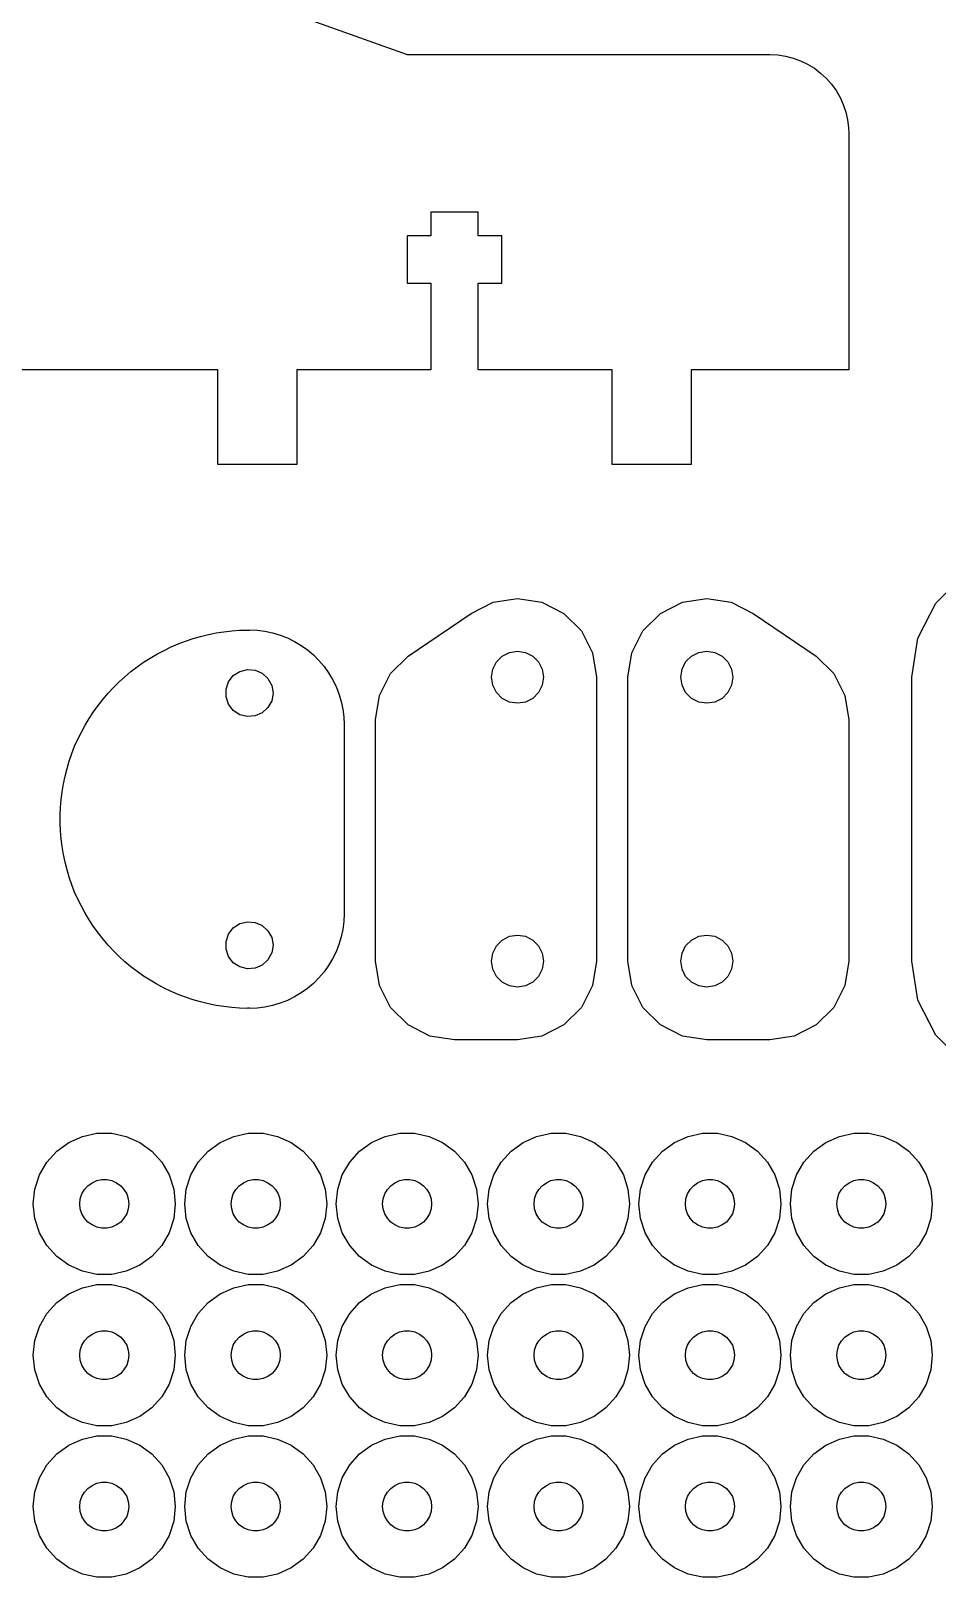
# Model space of a CAD drawing. Extents: x 3 to 1396, y 3 to 487.
# Drawn here: x 1242.1 to 1299.6, y 121.9 to 220 of the extents above; entities that cross this region are included whole.
import ezdxf

# ---------------------------------------------------------------- set-up
doc = ezdxf.new("R2010")
doc.units = 0
doc.layers.add('Layer_1', color=7, linetype='CONTINUOUS')

msp = doc.modelspace()

# ---------------------------------------------------------------- linework, layer by layer
at = {"layer": 'Layer_1', "color": 7}
for points in [[(1206.962082, 239.530529), (1265.962077, 218.459527), (1288.962088, 218.459527), (1289.462073, 218.434522), (1289.952095, 218.360529), (1290.43207, 218.237528), (1290.902083, 218.066527), (1291.352087, 217.850528), (1291.78208, 217.590528), (1292.172083, 217.289527), (1292.542077, 216.950527), (1292.872079, 216.576529), (1293.162091, 216.172528), (1293.412083, 215.740528), (1293.612094, 215.286528), (1293.772086, 214.813529), (1293.882096, 214.327528), (1293.952087, 213.833527), (1293.961965, 213.459528)], [(1293.962078, 213.459528), (1293.962078, 213.459528), (1293.962078, 198.459536), (1283.96207, 198.459536), (1283.96207, 192.45952), (1278.96208, 192.45952), (1278.96208, 198.459536), (1270.462082, 198.459536), (1270.462082, 203.959528), (1271.962094, 203.959528), (1271.962094, 206.959527), (1270.462082, 206.959527), (1270.462082, 208.459527), (1267.462088, 208.459527), (1267.462088, 206.959527), (1265.962077, 206.959527), (1265.962077, 203.959528), (1267.462088, 203.959528), (1267.462088, 198.459536), (1258.962091, 198.459536), (1258.962091, 192.45952), (1253.962073, 192.45952), (1253.962073, 198.459536), (1193.96208, 198.459536)], [(1297.96207, 160.95954), (1297.96207, 178.959533), (1298.352073, 181.431517), (1299.492081, 183.661524), (1301.262094, 185.431537), (1303.492073, 186.567538), (1305.962082, 186.959517), (1308.432091, 186.567538), (1310.66207, 185.431537), (1312.432083, 183.661524), (1313.572091, 181.431517), (1313.962094, 178.959533), (1313.962094, 160.95954), (1313.572091, 158.487528), (1312.432083, 156.257521), (1310.66207, 154.487536), (1308.432091, 153.351535), (1305.962082, 152.959528), (1303.492073, 153.351535), (1301.262094, 154.487536), (1299.492081, 156.257521), (1298.352073, 158.487528), (1297.96207, 160.95954)], [(1263.962081, 160.95954), (1263.962081, 176.259541), (1264.212074, 177.804538), (1264.91207, 179.198518), (1266.022078, 180.304519), (1270.02207, 183.004539), (1271.412071, 183.714525), (1272.962092, 183.959523), (1274.512084, 183.714525), (1275.902085, 183.004539), (1277.012093, 181.898538), (1277.72208, 180.50453), (1277.962082, 178.959533), (1277.962082, 160.95954), (1277.72208, 159.414515), (1277.012093, 158.020535), (1275.902085, 156.914534), (1274.512084, 156.204519), (1272.962092, 155.959522), (1268.962071, 155.959522), (1267.412079, 156.204519), (1266.022078, 156.914534), (1264.91207, 158.020535), (1264.212074, 159.414515), (1263.962081, 160.95954)], [(1279.962078, 160.95954), (1279.962078, 178.959533), (1280.21207, 180.50453), (1280.912094, 181.898538), (1282.022074, 183.004539), (1283.412075, 183.714525), (1284.962096, 183.959523), (1286.512088, 183.714525), (1287.902089, 183.004539), (1291.902081, 180.304519), (1293.01209, 179.198518), (1293.722076, 177.804538), (1293.962078, 176.259541), (1293.962078, 160.95954), (1293.722076, 159.414515), (1293.01209, 158.020535), (1291.902081, 156.914534), (1290.51208, 156.204519), (1288.962088, 155.959522), (1284.962096, 155.959522), (1283.412075, 156.204519), (1282.022074, 156.914534), (1280.912094, 158.020535), (1280.21207, 159.414515), (1279.962078, 160.95954)], [(1243.962093, 169.70953), (1243.962093, 170.209515), (1243.982131, 170.70854), (1244.032084, 171.205533), (1244.092085, 171.700523), (1244.172095, 172.193537), (1244.272086, 172.681527), (1244.402078, 173.165539), (1244.542088, 173.643538), (1244.70208, 174.115527), (1244.882081, 174.580516), (1245.092083, 175.037519), (1245.312075, 175.485518), (1245.552077, 175.923527), (1245.802069, 176.351517), (1246.08209, 176.768529), (1246.372073, 177.173517), (1246.682094, 177.56654), (1247.002078, 177.945536), (1247.342071, 178.311522), (1247.702074, 178.662522), (1248.072095, 178.998536), (1248.452079, 179.319535), (1248.852073, 179.623517), (1249.252095, 179.911525), (1249.67207, 180.181527), (1250.102092, 180.434539), (1250.552095, 180.668529), (1251.00207, 180.884514), (1251.452073, 181.081533), (1251.922086, 181.259531), (1252.392071, 181.417519), (1252.872074, 181.555525), (1253.362097, 181.674539), (1253.852091, 181.772526), (1254.342085, 181.849516), (1254.84207, 181.906525), (1255.342083, 181.943525), (1255.842096, 181.958482), (1255.962069, 181.958539)], [(1255.962069, 181.957523), (1255.962069, 181.960345)], [(1255.962069, 181.959527), (1256.462082, 181.939489), (1256.952076, 181.877513), (1257.43208, 181.775518), (1257.912084, 181.634519), (1258.372078, 181.454518), (1258.822081, 181.23653), (1259.242084, 180.98253), (1259.642078, 180.694522), (1260.02209, 180.373522), (1260.372074, 180.023539), (1260.702076, 179.644514), (1260.982097, 179.241529), (1261.24208, 178.815515), (1261.462072, 178.369519), (1261.632083, 177.907521), (1261.782084, 177.432513), (1261.882075, 176.947514), (1261.942076, 176.454528), (1261.962114, 175.959539), (1261.962085, 163.959534), (1261.942048, 163.464517), (1261.882075, 162.971531), (1261.782084, 162.486532), (1261.632083, 162.011524), (1261.462072, 161.549526), (1261.24208, 161.10353), (1260.982097, 160.677516), (1260.702076, 160.274531), (1260.372074, 159.895534), (1260.02209, 159.545522), (1259.642078, 159.224523), (1259.242084, 158.936515), (1258.822081, 158.682515), (1258.372078, 158.464527), (1257.912084, 158.284525), (1257.43208, 158.143527), (1256.952076, 158.041532), (1256.462082, 157.979528), (1255.962069, 157.95949), (1255.962069, 157.96234)], [(1271.312079, 178.959533), (1271.392089, 179.469536), (1271.622072, 179.92953), (1271.992094, 180.294528), (1272.452088, 180.528519), (1272.962092, 180.609517), (1273.472095, 180.528519), (1273.932089, 180.294528), (1274.302083, 179.92953), (1274.532094, 179.469536), (1274.612076, 178.959533), (1274.532094, 178.449529), (1274.302083, 177.989535), (1273.932089, 177.624537), (1273.472095, 177.390518), (1272.962092, 177.30952), (1272.452088, 177.390518), (1271.992094, 177.624537), (1271.622072, 177.989535), (1271.392089, 178.449529), (1271.312079, 178.959533)], [(1283.312084, 178.959533), (1283.392094, 179.469536), (1283.622076, 179.92953), (1283.99207, 180.294528), (1284.452092, 180.528519), (1284.962096, 180.609517), (1285.472071, 180.528519), (1285.932094, 180.294528), (1286.302087, 179.92953), (1286.53207, 179.469536), (1286.61208, 178.959533), (1286.53207, 178.449529), (1286.302087, 177.989535), (1285.932094, 177.624537), (1285.472071, 177.390518), (1284.962096, 177.30952), (1284.452092, 177.390518), (1283.99207, 177.624537), (1283.622076, 177.989535), (1283.392094, 178.449529), (1283.312084, 178.959533)], [(1254.482096, 177.712534), (1254.482096, 178.206535), (1254.642088, 178.673529), (1254.94209, 179.063531), (1255.362093, 179.333533), (1255.842096, 179.454522), (1256.332091, 179.413543), (1256.782094, 179.215536), (1257.142097, 178.880539), (1257.38207, 178.446537), (1257.46208, 177.959535), (1257.38207, 177.472532), (1257.142097, 177.038531), (1256.782094, 176.703533), (1256.332091, 176.505526), (1255.842096, 176.464519), (1255.362093, 176.585536), (1254.94209, 176.855538), (1254.642088, 177.245541), (1254.482096, 177.712534)], [(1255.842096, 157.960534), (1255.342083, 157.975492), (1254.84207, 158.012519), (1254.342085, 158.069528), (1253.852091, 158.146519), (1253.362097, 158.244534), (1252.872074, 158.363519), (1252.392071, 158.501526), (1251.922086, 158.659514), (1251.452073, 158.83754), (1251.00207, 159.034531), (1250.552095, 159.250515), (1250.102092, 159.484534), (1249.67207, 159.737518), (1249.252095, 160.00752), (1248.852073, 160.295528), (1248.452079, 160.599538), (1248.072095, 160.920537), (1247.702074, 161.256523), (1247.342071, 161.607523), (1247.002078, 161.973537), (1246.682094, 162.352533), (1246.372073, 162.745527), (1246.08209, 163.150516), (1245.802069, 163.567528), (1245.552077, 163.995518), (1245.312075, 164.433527), (1245.092083, 164.881526), (1244.882081, 165.338529), (1244.70208, 165.803518), (1244.542088, 166.275535), (1244.402078, 166.753534), (1244.272086, 167.237517), (1244.172095, 167.725536), (1244.092085, 168.218522), (1244.032084, 168.713539), (1243.982074, 169.210533), (1243.962037, 169.70953)], [(1254.482096, 161.712537), (1254.482096, 162.206539), (1254.642088, 162.673532), (1254.94209, 163.063535), (1255.362093, 163.333537), (1255.842096, 163.454526), (1256.332091, 163.413519), (1256.782094, 163.21554), (1257.142097, 162.880542), (1257.38207, 162.446513), (1257.46208, 161.959538), (1257.38207, 161.472536), (1257.142097, 161.038534), (1256.782094, 160.703537), (1256.332091, 160.505529), (1255.842096, 160.464523), (1255.362093, 160.585539), (1254.94209, 160.855513), (1254.642088, 161.245516), (1254.482096, 161.712537)], [(1271.312079, 160.95954), (1271.392089, 161.469516), (1271.622072, 161.929538), (1271.992094, 162.294536), (1272.452088, 162.528527), (1272.962092, 162.609524), (1273.472095, 162.528527), (1273.932089, 162.294536), (1274.302083, 161.929538), (1274.532094, 161.469516), (1274.612076, 160.95954), (1274.532094, 160.449537), (1274.302083, 159.989514), (1273.932089, 159.624516), (1273.472095, 159.390526), (1272.962092, 159.309528), (1272.452088, 159.390526), (1271.992094, 159.624516), (1271.622072, 159.989543), (1271.392089, 160.449537), (1271.312079, 160.95954)], [(1283.312084, 160.95954), (1283.392094, 161.469516), (1283.622076, 161.929538), (1283.99207, 162.294536), (1284.452092, 162.528527), (1284.962096, 162.609524), (1285.472071, 162.528527), (1285.932094, 162.294536), (1286.302087, 161.929538), (1286.53207, 161.469516), (1286.61208, 160.95954), (1286.53207, 160.449537), (1286.302087, 159.989514), (1285.932094, 159.624516), (1285.472071, 159.390526), (1284.962096, 159.309528), (1284.452092, 159.390526), (1283.99207, 159.624516), (1283.622076, 159.989543), (1283.392094, 160.449537), (1283.312084, 160.95954)], [(1255.962069, 157.961522), (1255.842096, 157.961522)], [(1242.262071, 145.55952), (1242.362091, 146.495539), (1242.652074, 147.389534), (1243.122087, 148.204535), (1243.752092, 148.903515), (1244.512088, 149.456529), (1245.372075, 149.839533), (1246.292092, 150.034521), (1247.232089, 150.034521), (1248.152077, 149.839533), (1249.012093, 149.456529), (1249.772089, 148.903543), (1250.402094, 148.204535), (1250.872078, 147.389534), (1251.16209, 146.495539), (1251.262081, 145.55952), (1251.16209, 144.62353), (1250.872078, 143.729535), (1250.402094, 142.914534), (1249.772089, 142.215526), (1249.012093, 141.662539), (1248.152077, 141.279536), (1247.232089, 141.08452), (1246.292092, 141.08452), (1245.372075, 141.279536), (1244.512088, 141.662539), (1243.752092, 142.215526), (1243.122087, 142.914534), (1242.652074, 143.729535), (1242.362091, 144.62353), (1242.262071, 145.55952)], [(1251.862086, 145.55952), (1251.962077, 146.495539), (1252.252089, 147.389534), (1252.722073, 148.204535), (1253.352078, 148.903515), (1254.112074, 149.456529), (1254.97209, 149.839533), (1255.892078, 150.034521), (1256.832076, 150.034521), (1257.752092, 149.839533), (1258.612079, 149.456529), (1259.372076, 148.903543), (1260.00208, 148.204535), (1260.472093, 147.389534), (1260.762076, 146.495539), (1260.862096, 145.55952), (1260.762076, 144.62353), (1260.472093, 143.729535), (1260.00208, 142.914534), (1259.372076, 142.215526), (1258.612079, 141.662539), (1257.752092, 141.279536), (1256.832076, 141.08452), (1255.892078, 141.08452), (1254.97209, 141.279536), (1254.112074, 141.662539), (1253.352078, 142.215526), (1252.722073, 142.914534), (1252.252089, 143.729535), (1251.962077, 144.62353), (1251.862086, 145.55952)], [(1261.462072, 145.55952), (1261.562092, 146.495539), (1261.852075, 147.389534), (1262.322088, 148.204535), (1262.952093, 148.903515), (1263.712089, 149.456529), (1264.572076, 149.839533), (1265.492093, 150.034521), (1266.43209, 150.034521), (1267.352078, 149.839533), (1268.212094, 149.456529), (1268.97209, 148.903543), (1269.602095, 148.204535), (1270.07208, 147.389534), (1270.362091, 146.495539), (1270.462082, 145.55952), (1270.362091, 144.62353), (1270.07208, 143.729535), (1269.602095, 142.914534), (1268.97209, 142.215526), (1268.212094, 141.662539), (1267.352078, 141.279536), (1266.43209, 141.08452), (1265.492093, 141.08452), (1264.572076, 141.279536), (1263.712089, 141.662539), (1262.952093, 142.215526), (1262.322088, 142.914534), (1261.852075, 143.729535), (1261.562092, 144.62353), (1261.462072, 145.55952)], [(1271.062087, 145.55952), (1271.162078, 146.495539), (1271.45209, 147.389534), (1271.922074, 148.204535), (1272.552079, 148.903515), (1273.312075, 149.456529), (1274.172091, 149.839533), (1275.092079, 150.034521), (1276.032077, 150.034521), (1276.952093, 149.839533), (1277.81208, 149.456529), (1278.572077, 148.903543), (1279.202081, 148.204535), (1279.672094, 147.389534), (1279.962078, 146.495539), (1280.062097, 145.55952), (1279.962078, 144.62353), (1279.672094, 143.729535), (1279.202081, 142.914534), (1278.572077, 142.215526), (1277.81208, 141.662539), (1276.952093, 141.279536), (1276.032077, 141.08452), (1275.092079, 141.08452), (1274.172091, 141.279536), (1273.312075, 141.662539), (1272.552079, 142.215526), (1271.922074, 142.914534), (1271.45209, 143.729535), (1271.162078, 144.62353), (1271.062087, 145.55952)], [(1280.662073, 145.55952), (1280.762093, 146.495539), (1281.052076, 147.389534), (1281.522089, 148.204535), (1282.152094, 148.903515), (1282.91209, 149.456529), (1283.772078, 149.839533), (1284.692094, 150.034521), (1285.632091, 150.034521), (1286.552079, 149.839533), (1287.412095, 149.456529), (1288.172091, 148.903543), (1288.802096, 148.204535), (1289.272081, 147.389534), (1289.562092, 146.495539), (1289.662084, 145.55952), (1289.562092, 144.62353), (1289.272081, 143.729535), (1288.802096, 142.914534), (1288.172091, 142.215526), (1287.412095, 141.662539), (1286.552079, 141.279536), (1285.632091, 141.08452), (1284.692094, 141.08452), (1283.772078, 141.279536), (1282.91209, 141.662539), (1282.152094, 142.215526), (1281.522089, 142.914534), (1281.052076, 143.729535), (1280.762093, 144.62353), (1280.662073, 145.55952)], [(1290.262088, 145.55952), (1290.362079, 146.495539), (1290.652091, 147.389534), (1291.122076, 148.204535), (1291.75208, 148.903515), (1292.512076, 149.456529), (1293.372092, 149.839533), (1294.29208, 150.034521), (1295.232078, 150.034521), (1296.152094, 149.839533), (1297.012082, 149.456529), (1297.772078, 148.903543), (1298.402082, 148.204535), (1298.872095, 147.389534), (1299.162079, 146.495539), (1299.26207, 145.55952), (1299.162079, 144.62353), (1298.872095, 143.729535), (1298.402082, 142.914534), (1297.772078, 142.215526), (1297.012082, 141.662539), (1296.152094, 141.279536), (1295.232078, 141.08452), (1294.29208, 141.08452), (1293.372092, 141.279536), (1292.512076, 141.662539), (1291.75208, 142.215526), (1291.122076, 142.914534), (1290.652091, 143.729535), (1290.362079, 144.62353), (1290.262088, 145.55952)], [(1245.212084, 145.55952), (1245.242084, 145.881536), (1245.342075, 146.189525), (1245.512086, 146.470534), (1245.722087, 146.711523), (1245.992089, 146.901515), (1246.282073, 147.033539), (1246.602084, 147.101526), (1246.922096, 147.101526), (1247.24208, 147.033539), (1247.542082, 146.901515), (1247.802093, 146.711523), (1248.012095, 146.470534), (1248.182077, 146.189525), (1248.282097, 145.881536), (1248.312097, 145.55952), (1248.282097, 145.237533), (1248.182077, 144.929516), (1248.012095, 144.648535), (1247.802093, 144.407517), (1247.542082, 144.217525), (1247.24208, 144.08553), (1246.922096, 144.017515), (1246.602084, 144.017515), (1246.282073, 144.08553), (1245.992089, 144.217525), (1245.722087, 144.407517), (1245.512086, 144.648535), (1245.342075, 144.929516), (1245.242084, 145.237533), (1245.212084, 145.55952)], [(1254.81207, 145.55952), (1254.84207, 145.881536), (1254.94209, 146.189525), (1255.112072, 146.470534), (1255.322074, 146.711523), (1255.582085, 146.901515), (1255.882087, 147.033539), (1256.202071, 147.101526), (1256.522083, 147.101526), (1256.842094, 147.033539), (1257.132078, 146.901515), (1257.40208, 146.711523), (1257.612081, 146.470534), (1257.782092, 146.189525), (1257.882083, 145.881536), (1257.912084, 145.55952), (1257.882083, 145.237533), (1257.782092, 144.929516), (1257.612081, 144.648535), (1257.40208, 144.407517), (1257.132078, 144.217525), (1256.842094, 144.08553), (1256.522083, 144.017515), (1256.202071, 144.017515), (1255.882087, 144.08553), (1255.582085, 144.217525), (1255.322074, 144.407517), (1255.112072, 144.648535), (1254.94209, 144.929516), (1254.84207, 145.237533), (1254.81207, 145.55952)], [(1264.412085, 145.55952), (1264.442085, 145.881536), (1264.542076, 146.189525), (1264.712087, 146.470534), (1264.922088, 146.711523), (1265.19209, 146.901515), (1265.482074, 147.033539), (1265.802086, 147.101526), (1266.122069, 147.101526), (1266.442081, 147.033539), (1266.742083, 146.901515), (1267.002094, 146.711523), (1267.212096, 146.470534), (1267.382078, 146.189525), (1267.48207, 145.881536), (1267.51207, 145.55952), (1267.48207, 145.237533), (1267.382078, 144.929516), (1267.212096, 144.648535), (1267.002094, 144.407517), (1266.742083, 144.217525), (1266.442081, 144.08553), (1266.122069, 144.017515), (1265.802086, 144.017515), (1265.482074, 144.08553), (1265.19209, 144.217525), (1264.922088, 144.407517), (1264.712087, 144.648535), (1264.542076, 144.929516), (1264.442085, 145.237533), (1264.412085, 145.55952)], [(1274.012071, 145.55952), (1274.042071, 145.881536), (1274.142091, 146.189525), (1274.312073, 146.470534), (1274.522075, 146.711523), (1274.792077, 146.901515), (1275.082088, 147.033539), (1275.402072, 147.101526), (1275.722084, 147.101526), (1276.042096, 147.033539), (1276.34207, 146.901515), (1276.602081, 146.711523), (1276.812082, 146.470534), (1276.982093, 146.189525), (1277.082084, 145.881536), (1277.112085, 145.55952), (1277.082084, 145.237533), (1276.982093, 144.929516), (1276.812082, 144.648535), (1276.602081, 144.407517), (1276.34207, 144.217525), (1276.042096, 144.08553), (1275.722084, 144.017515), (1275.402072, 144.017515), (1275.082088, 144.08553), (1274.792077, 144.217525), (1274.522075, 144.407517), (1274.312073, 144.648535), (1274.142091, 144.929516), (1274.042071, 145.237533), (1274.012071, 145.55952)], [(1283.612086, 145.55952), (1283.642086, 145.881536), (1283.742077, 146.189525), (1283.912088, 146.470534), (1284.12209, 146.711523), (1284.382073, 146.901515), (1284.682075, 147.033539), (1285.002087, 147.101526), (1285.32207, 147.101526), (1285.642082, 147.033539), (1285.942084, 146.901515), (1286.202096, 146.711523), (1286.412097, 146.470534), (1286.58208, 146.189525), (1286.682071, 145.881536), (1286.712071, 145.55952), (1286.682071, 145.237533), (1286.58208, 144.929516), (1286.412097, 144.648535), (1286.202096, 144.407517), (1285.942084, 144.217525), (1285.642082, 144.08553), (1285.32207, 144.017515), (1285.002087, 144.017515), (1284.682075, 144.08553), (1284.382073, 144.217525), (1284.12209, 144.407517), (1283.912088, 144.648535), (1283.742077, 144.929516), (1283.642086, 145.237533), (1283.612086, 145.55952)], [(1293.212072, 145.55952), (1293.242072, 145.881536), (1293.342092, 146.189525), (1293.512074, 146.470534), (1293.722076, 146.711523), (1293.992078, 146.901515), (1294.28209, 147.033539), (1294.602073, 147.101526), (1294.922085, 147.101526), (1295.242097, 147.033539), (1295.542071, 146.901515), (1295.802082, 146.711523), (1296.012084, 146.470534), (1296.182094, 146.189525), (1296.282086, 145.881536), (1296.312086, 145.55952), (1296.282086, 145.237533), (1296.182094, 144.929516), (1296.012084, 144.648535), (1295.802082, 144.407517), (1295.542071, 144.217525), (1295.242097, 144.08553), (1294.922085, 144.017515), (1294.602073, 144.017515), (1294.28209, 144.08553), (1293.992078, 144.217525), (1293.722076, 144.407517), (1293.512074, 144.648535), (1293.342092, 144.929516), (1293.242072, 145.237533), (1293.212072, 145.55952)], [(1242.262071, 135.959534), (1242.362091, 136.895524), (1242.652074, 137.789519), (1243.122087, 138.604521), (1243.752092, 139.303529), (1244.512088, 139.856515), (1245.372075, 140.239519), (1246.292092, 140.434534), (1247.232089, 140.434534), (1248.152077, 140.239519), (1249.012093, 139.856515), (1249.772089, 139.303529), (1250.402094, 138.604521), (1250.872078, 137.789519), (1251.16209, 136.895524), (1251.262081, 135.959534), (1251.16209, 135.023516), (1250.872078, 134.12952), (1250.402094, 133.314519), (1249.772089, 132.615539), (1249.012093, 132.062525), (1248.152077, 131.679521), (1247.232089, 131.484534), (1246.292092, 131.484534), (1245.372075, 131.679521), (1244.512088, 132.062525), (1243.752092, 132.615539), (1243.122087, 133.314519), (1242.652074, 134.12952), (1242.362091, 135.023516), (1242.262071, 135.959534)], [(1251.862086, 135.959534), (1251.962077, 136.895524), (1252.252089, 137.789519), (1252.722073, 138.604521), (1253.352078, 139.303529), (1254.112074, 139.856515), (1254.97209, 140.239519), (1255.892078, 140.434534), (1256.832076, 140.434534), (1257.752092, 140.239519), (1258.612079, 139.856515), (1259.372076, 139.303529), (1260.00208, 138.604521), (1260.472093, 137.789519), (1260.762076, 136.895524), (1260.862096, 135.959534), (1260.762076, 135.023516), (1260.472093, 134.12952), (1260.00208, 133.314519), (1259.372076, 132.615539), (1258.612079, 132.062525), (1257.752092, 131.679521), (1256.832076, 131.484534), (1255.892078, 131.484534), (1254.97209, 131.679521), (1254.112074, 132.062525), (1253.352078, 132.615539), (1252.722073, 133.314519), (1252.252089, 134.12952), (1251.962077, 135.023516), (1251.862086, 135.959534)], [(1261.462072, 135.959534), (1261.562092, 136.895524), (1261.852075, 137.789519), (1262.322088, 138.604521), (1262.952093, 139.303529), (1263.712089, 139.856515), (1264.572076, 140.239519), (1265.492093, 140.434534), (1266.43209, 140.434534), (1267.352078, 140.239519), (1268.212094, 139.856515), (1268.97209, 139.303529), (1269.602095, 138.604521), (1270.07208, 137.789519), (1270.362091, 136.895524), (1270.462082, 135.959534), (1270.362091, 135.023516), (1270.07208, 134.12952), (1269.602095, 133.314519), (1268.97209, 132.615539), (1268.212094, 132.062525), (1267.352078, 131.679521), (1266.43209, 131.484534), (1265.492093, 131.484534), (1264.572076, 131.679521), (1263.712089, 132.062525), (1262.952093, 132.615539), (1262.322088, 133.314519), (1261.852075, 134.12952), (1261.562092, 135.023516), (1261.462072, 135.959534)], [(1271.062087, 135.959534), (1271.162078, 136.895524), (1271.45209, 137.789519), (1271.922074, 138.604521), (1272.552079, 139.303529), (1273.312075, 139.856515), (1274.172091, 140.239519), (1275.092079, 140.434534), (1276.032077, 140.434534), (1276.952093, 140.239519), (1277.81208, 139.856515), (1278.572077, 139.303529), (1279.202081, 138.604521), (1279.672094, 137.789519), (1279.962078, 136.895524), (1280.062097, 135.959534), (1279.962078, 135.023516), (1279.672094, 134.12952), (1279.202081, 133.314519), (1278.572077, 132.615539), (1277.81208, 132.062525), (1276.952093, 131.679521), (1276.032077, 131.484534), (1275.092079, 131.484534), (1274.172091, 131.679521), (1273.312075, 132.062525), (1272.552079, 132.615539), (1271.922074, 133.314519), (1271.45209, 134.12952), (1271.162078, 135.023516), (1271.062087, 135.959534)], [(1280.662073, 135.959534), (1280.762093, 136.895524), (1281.052076, 137.789519), (1281.522089, 138.604521), (1282.152094, 139.303529), (1282.91209, 139.856515), (1283.772078, 140.239519), (1284.692094, 140.434534), (1285.632091, 140.434534), (1286.552079, 140.239519), (1287.412095, 139.856515), (1288.172091, 139.303529), (1288.802096, 138.604521), (1289.272081, 137.789519), (1289.562092, 136.895524), (1289.662084, 135.959534), (1289.562092, 135.023516), (1289.272081, 134.12952), (1288.802096, 133.314519), (1288.172091, 132.615539), (1287.412095, 132.062525), (1286.552079, 131.679521), (1285.632091, 131.484534), (1284.692094, 131.484534), (1283.772078, 131.679521), (1282.91209, 132.062525), (1282.152094, 132.615539), (1281.522089, 133.314519), (1281.052076, 134.12952), (1280.762093, 135.023516), (1280.662073, 135.959534)], [(1290.262088, 135.959534), (1290.362079, 136.895524), (1290.652091, 137.789519), (1291.122076, 138.604521), (1291.75208, 139.303529), (1292.512076, 139.856515), (1293.372092, 140.239519), (1294.29208, 140.434534), (1295.232078, 140.434534), (1296.152094, 140.239519), (1297.012082, 139.856515), (1297.772078, 139.303529), (1298.402082, 138.604521), (1298.872095, 137.789519), (1299.162079, 136.895524), (1299.26207, 135.959534), (1299.162079, 135.023516), (1298.872095, 134.12952), (1298.402082, 133.314519), (1297.772078, 132.615539), (1297.012082, 132.062525), (1296.152094, 131.679521), (1295.232078, 131.484534), (1294.29208, 131.484534), (1293.372092, 131.679521), (1292.512076, 132.062525), (1291.75208, 132.615539), (1291.122076, 133.314519), (1290.652091, 134.12952), (1290.362079, 135.023516), (1290.262088, 135.959534)], [(1245.212084, 135.959534), (1245.242084, 136.281521), (1245.342075, 136.589539), (1245.512086, 136.870519), (1245.722087, 137.111537), (1245.992089, 137.301529), (1246.282073, 137.433524), (1246.602084, 137.50154), (1246.922096, 137.50154), (1247.24208, 137.433524), (1247.542082, 137.301529), (1247.802093, 137.111537), (1248.012095, 136.870519), (1248.182077, 136.589539), (1248.282097, 136.281521), (1248.312097, 135.959534), (1248.282097, 135.637518), (1248.182077, 135.329529), (1248.012095, 135.048521), (1247.802093, 134.807531), (1247.542082, 134.617539), (1247.24208, 134.485515), (1246.922096, 134.417528), (1246.602084, 134.417528), (1246.282073, 134.485515), (1245.992089, 134.617539), (1245.722087, 134.807531), (1245.512086, 135.048521), (1245.342075, 135.329529), (1245.242084, 135.637518), (1245.212084, 135.959534)], [(1254.81207, 135.959534), (1254.84207, 136.281521), (1254.94209, 136.589539), (1255.112072, 136.870519), (1255.322074, 137.111537), (1255.582085, 137.301529), (1255.882087, 137.433524), (1256.202071, 137.50154), (1256.522083, 137.50154), (1256.842094, 137.433524), (1257.132078, 137.301529), (1257.40208, 137.111537), (1257.612081, 136.870519), (1257.782092, 136.589539), (1257.882083, 136.281521), (1257.912084, 135.959534), (1257.882083, 135.637518), (1257.782092, 135.329529), (1257.612081, 135.048521), (1257.40208, 134.807531), (1257.132078, 134.617539), (1256.842094, 134.485515), (1256.522083, 134.417528), (1256.202071, 134.417528), (1255.882087, 134.485515), (1255.582085, 134.617539), (1255.322074, 134.807531), (1255.112072, 135.048521), (1254.94209, 135.329529), (1254.84207, 135.637518), (1254.81207, 135.959534)], [(1264.412085, 135.959534), (1264.442085, 136.281521), (1264.542076, 136.589539), (1264.712087, 136.870519), (1264.922088, 137.111537), (1265.19209, 137.301529), (1265.482074, 137.433524), (1265.802086, 137.50154), (1266.122069, 137.50154), (1266.442081, 137.433524), (1266.742083, 137.301529), (1267.002094, 137.111537), (1267.212096, 136.870519), (1267.382078, 136.589539), (1267.48207, 136.281521), (1267.51207, 135.959534), (1267.48207, 135.637518), (1267.382078, 135.329529), (1267.212096, 135.048521), (1267.002094, 134.807531), (1266.742083, 134.617539), (1266.442081, 134.485515), (1266.122069, 134.417528), (1265.802086, 134.417528), (1265.482074, 134.485515), (1265.19209, 134.617539), (1264.922088, 134.807531), (1264.712087, 135.048521), (1264.542076, 135.329529), (1264.442085, 135.637518), (1264.412085, 135.959534)], [(1274.012071, 135.959534), (1274.042071, 136.281521), (1274.142091, 136.589539), (1274.312073, 136.870519), (1274.522075, 137.111537), (1274.792077, 137.301529), (1275.082088, 137.433524), (1275.402072, 137.50154), (1275.722084, 137.50154), (1276.042096, 137.433524), (1276.34207, 137.301529), (1276.602081, 137.111537), (1276.812082, 136.870519), (1276.982093, 136.589539), (1277.082084, 136.281521), (1277.112085, 135.959534), (1277.082084, 135.637518), (1276.982093, 135.329529), (1276.812082, 135.048521), (1276.602081, 134.807531), (1276.34207, 134.617539), (1276.042096, 134.485515), (1275.722084, 134.417528), (1275.402072, 134.417528), (1275.082088, 134.485515), (1274.792077, 134.617539), (1274.522075, 134.807531), (1274.312073, 135.048521), (1274.142091, 135.329529), (1274.042071, 135.637518), (1274.012071, 135.959534)], [(1283.612086, 135.959534), (1283.642086, 136.281521), (1283.742077, 136.589539), (1283.912088, 136.870519), (1284.12209, 137.111537), (1284.382073, 137.301529), (1284.682075, 137.433524), (1285.002087, 137.50154), (1285.32207, 137.50154), (1285.642082, 137.433524), (1285.942084, 137.301529), (1286.202096, 137.111537), (1286.412097, 136.870519), (1286.58208, 136.589539), (1286.682071, 136.281521), (1286.712071, 135.959534), (1286.682071, 135.637518), (1286.58208, 135.329529), (1286.412097, 135.048521), (1286.202096, 134.807531), (1285.942084, 134.617539), (1285.642082, 134.485515), (1285.32207, 134.417528), (1285.002087, 134.417528), (1284.682075, 134.485515), (1284.382073, 134.617539), (1284.12209, 134.807531), (1283.912088, 135.048521), (1283.742077, 135.329529), (1283.642086, 135.637518), (1283.612086, 135.959534)], [(1293.212072, 135.959534), (1293.242072, 136.281521), (1293.342092, 136.589539), (1293.512074, 136.870519), (1293.722076, 137.111537), (1293.992078, 137.301529), (1294.28209, 137.433524), (1294.602073, 137.50154), (1294.922085, 137.50154), (1295.242097, 137.433524), (1295.542071, 137.301529), (1295.802082, 137.111537), (1296.012084, 136.870519), (1296.182094, 136.589539), (1296.282086, 136.281521), (1296.312086, 135.959534), (1296.282086, 135.637518), (1296.182094, 135.329529), (1296.012084, 135.048521), (1295.802082, 134.807531), (1295.542071, 134.617539), (1295.242097, 134.485515), (1294.922085, 134.417528), (1294.602073, 134.417528), (1294.28209, 134.485515), (1293.992078, 134.617539), (1293.722076, 134.807531), (1293.512074, 135.048521), (1293.342092, 135.329529), (1293.242072, 135.637518), (1293.212072, 135.959534)], [(1242.262071, 126.359519), (1242.362091, 127.295537), (1242.652074, 128.189533), (1243.122087, 129.004534), (1243.752092, 129.703542), (1244.512088, 130.256528), (1245.372075, 130.639532), (1246.292092, 130.834519), (1247.232089, 130.834519), (1248.152077, 130.639532), (1249.012093, 130.256528), (1249.772089, 129.703542), (1250.402094, 129.004534), (1250.872078, 128.189533), (1251.16209, 127.295537), (1251.262081, 126.359519), (1251.16209, 125.423529), (1250.872078, 124.529534), (1250.402094, 123.714533), (1249.772089, 123.015525), (1249.012093, 122.462538), (1248.152077, 122.079535), (1247.232089, 121.884519), (1246.292092, 121.884519), (1245.372075, 122.079535), (1244.512088, 122.462538), (1243.752092, 123.015525), (1243.122087, 123.714533), (1242.652074, 124.529534), (1242.362091, 125.423529), (1242.262071, 126.359519)], [(1251.862086, 126.359519), (1251.962077, 127.295537), (1252.252089, 128.189533), (1252.722073, 129.004534), (1253.352078, 129.703542), (1254.112074, 130.256528), (1254.97209, 130.639532), (1255.892078, 130.834519), (1256.832076, 130.834519), (1257.752092, 130.639532), (1258.612079, 130.256528), (1259.372076, 129.703542), (1260.00208, 129.004534), (1260.472093, 128.189533), (1260.762076, 127.295537), (1260.862096, 126.359519), (1260.762076, 125.423529), (1260.472093, 124.529534), (1260.00208, 123.714533), (1259.372076, 123.015525), (1258.612079, 122.462538), (1257.752092, 122.079535), (1256.832076, 121.884519), (1255.892078, 121.884519), (1254.97209, 122.079535), (1254.112074, 122.462538), (1253.352078, 123.015525), (1252.722073, 123.714533), (1252.252089, 124.529534), (1251.962077, 125.423529), (1251.862086, 126.359519)], [(1261.462072, 126.359519), (1261.562092, 127.295537), (1261.852075, 128.189533), (1262.322088, 129.004534), (1262.952093, 129.703542), (1263.712089, 130.256528), (1264.572076, 130.639532), (1265.492093, 130.834519), (1266.43209, 130.834519), (1267.352078, 130.639532), (1268.212094, 130.256528), (1268.97209, 129.703542), (1269.602095, 129.004534), (1270.07208, 128.189533), (1270.362091, 127.295537), (1270.462082, 126.359519), (1270.362091, 125.423529), (1270.07208, 124.529534), (1269.602095, 123.714533), (1268.97209, 123.015525), (1268.212094, 122.462538), (1267.352078, 122.079535), (1266.43209, 121.884519), (1265.492093, 121.884519), (1264.572076, 122.079535), (1263.712089, 122.462538), (1262.952093, 123.015525), (1262.322088, 123.714533), (1261.852075, 124.529534), (1261.562092, 125.423529), (1261.462072, 126.359519)], [(1271.062087, 126.359519), (1271.162078, 127.295537), (1271.45209, 128.189533), (1271.922074, 129.004534), (1272.552079, 129.703542), (1273.312075, 130.256528), (1274.172091, 130.639532), (1275.092079, 130.834519), (1276.032077, 130.834519), (1276.952093, 130.639532), (1277.81208, 130.256528), (1278.572077, 129.703542), (1279.202081, 129.004534), (1279.672094, 128.189533), (1279.962078, 127.295537), (1280.062097, 126.359519), (1279.962078, 125.423529), (1279.672094, 124.529534), (1279.202081, 123.714533), (1278.572077, 123.015525), (1277.81208, 122.462538), (1276.952093, 122.079535), (1276.032077, 121.884519), (1275.092079, 121.884519), (1274.172091, 122.079535), (1273.312075, 122.462538), (1272.552079, 123.015525), (1271.922074, 123.714533), (1271.45209, 124.529534), (1271.162078, 125.423529), (1271.062087, 126.359519)], [(1280.662073, 126.359519), (1280.762093, 127.295537), (1281.052076, 128.189533), (1281.522089, 129.004534), (1282.152094, 129.703542), (1282.91209, 130.256528), (1283.772078, 130.639532), (1284.692094, 130.834519), (1285.632091, 130.834519), (1286.552079, 130.639532), (1287.412095, 130.256528), (1288.172091, 129.703542), (1288.802096, 129.004534), (1289.272081, 128.189533), (1289.562092, 127.295537), (1289.662084, 126.359519), (1289.562092, 125.423529), (1289.272081, 124.529534), (1288.802096, 123.714533), (1288.172091, 123.015525), (1287.412095, 122.462538), (1286.552079, 122.079535), (1285.632091, 121.884519), (1284.692094, 121.884519), (1283.772078, 122.079535), (1282.91209, 122.462538), (1282.152094, 123.015525), (1281.522089, 123.714533), (1281.052076, 124.529534), (1280.762093, 125.423529), (1280.662073, 126.359519)], [(1290.262088, 126.359519), (1290.362079, 127.295537), (1290.652091, 128.189533), (1291.122076, 129.004534), (1291.75208, 129.703542), (1292.512076, 130.256528), (1293.372092, 130.639532), (1294.29208, 130.834519), (1295.232078, 130.834519), (1296.152094, 130.639532), (1297.012082, 130.256528), (1297.772078, 129.703542), (1298.402082, 129.004534), (1298.872095, 128.189533), (1299.162079, 127.295537), (1299.26207, 126.359519), (1299.162079, 125.423529), (1298.872095, 124.529534), (1298.402082, 123.714533), (1297.772078, 123.015525), (1297.012082, 122.462538), (1296.152094, 122.079535), (1295.232078, 121.884519), (1294.29208, 121.884519), (1293.372092, 122.079535), (1292.512076, 122.462538), (1291.75208, 123.015525), (1291.122076, 123.714533), (1290.652091, 124.529534), (1290.362079, 125.423529), (1290.262088, 126.359519)], [(1245.212084, 126.359519), (1245.242084, 126.681535), (1245.342075, 126.989524), (1245.512086, 127.270533), (1245.722087, 127.511522), (1245.992089, 127.701514), (1246.282073, 127.833538), (1246.602084, 127.901525), (1246.922096, 127.901525), (1247.24208, 127.833538), (1247.542082, 127.701514), (1247.802093, 127.511522), (1248.012095, 127.270533), (1248.182077, 126.989524), (1248.282097, 126.681535), (1248.312097, 126.359519), (1248.282097, 126.037532), (1248.182077, 125.729515), (1248.012095, 125.448534), (1247.802093, 125.207516), (1247.542082, 125.017524), (1247.24208, 124.885529), (1246.922096, 124.817513), (1246.602084, 124.817513), (1246.282073, 124.885529), (1245.992089, 125.017524), (1245.722087, 125.207516), (1245.512086, 125.448534), (1245.342075, 125.729515), (1245.242084, 126.037532), (1245.212084, 126.359519)], [(1254.81207, 126.359519), (1254.84207, 126.681535), (1254.94209, 126.989524), (1255.112072, 127.270533), (1255.322074, 127.511522), (1255.582085, 127.701514), (1255.882087, 127.833538), (1256.202071, 127.901525), (1256.522083, 127.901525), (1256.842094, 127.833538), (1257.132078, 127.701514), (1257.40208, 127.511522), (1257.612081, 127.270533), (1257.782092, 126.989524), (1257.882083, 126.681535), (1257.912084, 126.359519), (1257.882083, 126.037532), (1257.782092, 125.729515), (1257.612081, 125.448534), (1257.40208, 125.207516), (1257.132078, 125.017524), (1256.842094, 124.885529), (1256.522083, 124.817513), (1256.202071, 124.817513), (1255.882087, 124.885529), (1255.582085, 125.017524), (1255.322074, 125.207516), (1255.112072, 125.448534), (1254.94209, 125.729515), (1254.84207, 126.037532), (1254.81207, 126.359519)], [(1264.412085, 126.359519), (1264.442085, 126.681535), (1264.542076, 126.989524), (1264.712087, 127.270533), (1264.922088, 127.511522), (1265.19209, 127.701514), (1265.482074, 127.833538), (1265.802086, 127.901525), (1266.122069, 127.901525), (1266.442081, 127.833538), (1266.742083, 127.701514), (1267.002094, 127.511522), (1267.212096, 127.270533), (1267.382078, 126.989524), (1267.48207, 126.681535), (1267.51207, 126.359519), (1267.48207, 126.037532), (1267.382078, 125.729515), (1267.212096, 125.448534), (1267.002094, 125.207516), (1266.742083, 125.017524), (1266.442081, 124.885529), (1266.122069, 124.817513), (1265.802086, 124.817513), (1265.482074, 124.885529), (1265.19209, 125.017524), (1264.922088, 125.207516), (1264.712087, 125.448534), (1264.542076, 125.729515), (1264.442085, 126.037532), (1264.412085, 126.359519)], [(1274.012071, 126.359519), (1274.042071, 126.681535), (1274.142091, 126.989524), (1274.312073, 127.270533), (1274.522075, 127.511522), (1274.792077, 127.701514), (1275.082088, 127.833538), (1275.402072, 127.901525), (1275.722084, 127.901525), (1276.042096, 127.833538), (1276.34207, 127.701514), (1276.602081, 127.511522), (1276.812082, 127.270533), (1276.982093, 126.989524), (1277.082084, 126.681535), (1277.112085, 126.359519), (1277.082084, 126.037532), (1276.982093, 125.729515), (1276.812082, 125.448534), (1276.602081, 125.207516), (1276.34207, 125.017524), (1276.042096, 124.885529), (1275.722084, 124.817513), (1275.402072, 124.817513), (1275.082088, 124.885529), (1274.792077, 125.017524), (1274.522075, 125.207516), (1274.312073, 125.448534), (1274.142091, 125.729515), (1274.042071, 126.037532), (1274.012071, 126.359519)], [(1283.612086, 126.359519), (1283.642086, 126.681535), (1283.742077, 126.989524), (1283.912088, 127.270533), (1284.12209, 127.511522), (1284.382073, 127.701514), (1284.682075, 127.833538), (1285.002087, 127.901525), (1285.32207, 127.901525), (1285.642082, 127.833538), (1285.942084, 127.701514), (1286.202096, 127.511522), (1286.412097, 127.270533), (1286.58208, 126.989524), (1286.682071, 126.681535), (1286.712071, 126.359519), (1286.682071, 126.037532), (1286.58208, 125.729515), (1286.412097, 125.448534), (1286.202096, 125.207516), (1285.942084, 125.017524), (1285.642082, 124.885529), (1285.32207, 124.817513), (1285.002087, 124.817513), (1284.682075, 124.885529), (1284.382073, 125.017524), (1284.12209, 125.207516), (1283.912088, 125.448534), (1283.742077, 125.729515), (1283.642086, 126.037532), (1283.612086, 126.359519)], [(1293.212072, 126.359519), (1293.242072, 126.681535), (1293.342092, 126.989524), (1293.512074, 127.270533), (1293.722076, 127.511522), (1293.992078, 127.701514), (1294.28209, 127.833538), (1294.602073, 127.901525), (1294.922085, 127.901525), (1295.242097, 127.833538), (1295.542071, 127.701514), (1295.802082, 127.511522), (1296.012084, 127.270533), (1296.182094, 126.989524), (1296.282086, 126.681535), (1296.312086, 126.359519), (1296.282086, 126.037532), (1296.182094, 125.729515), (1296.012084, 125.448534), (1295.802082, 125.207516), (1295.542071, 125.017524), (1295.242097, 124.885529), (1294.922085, 124.817513), (1294.602073, 124.817513), (1294.28209, 124.885529), (1293.992078, 125.017524), (1293.722076, 125.207516), (1293.512074, 125.448534), (1293.342092, 125.729515), (1293.242072, 126.037532), (1293.212072, 126.359519)]]:
    msp.add_lwpolyline(points, dxfattribs=at)

doc.saveas('drawing.dxf')
